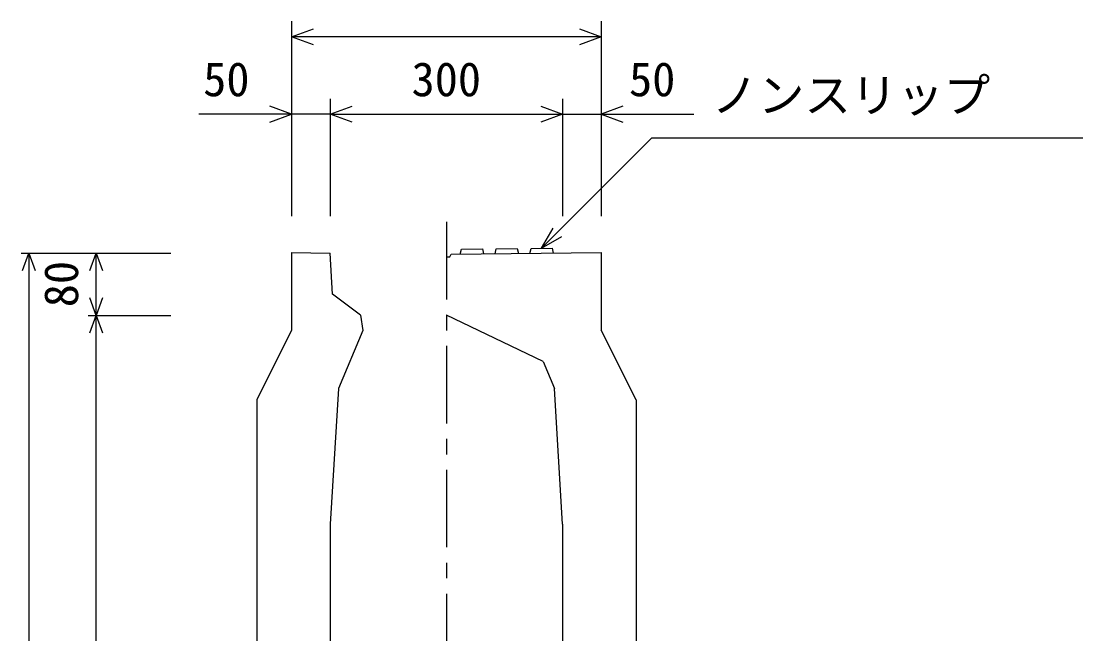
# Model space of a CAD drawing. Units: millimetres, scale not verified. Extents: x -16800 to 16800, y -5940 to 5940.
# Drawn here: x 4101 to 5472, y -713 to 78 of the extents above; entities that cross this region are included whole.
import ezdxf
from ezdxf.enums import TextEntityAlignment as Align

# ---------------------------------------------------------------- set-up
doc = ezdxf.new("R2010")
doc.units = ezdxf.units.MM
doc.header["$LTSCALE"] = 20
doc.linetypes.add('CHAIN1', pattern=[8, 5, -1, 1, -1])
for name, color, linetype, lineweight in [('0-0_DIM', 7, 'Continuous', 25), ('0-2_HATCH', 6, 'Continuous', 25), ('0-5_OUTLINE', 3, 'Continuous', 25)]:
    doc.layers.add(name, color=color, linetype=linetype, lineweight=lineweight)
doc.styles.add('ＭＳ ゴシック', font='')
doc.styles.get('ＭＳ ゴシック').set_extended_font_data('MS Gothic')

msp = doc.modelspace()

# ---------------------------------------------------------------- linework, layer by layer
at = {"layer": '0-0_DIM'}
for p, q in [((4450, 77.83), (4450, -173.91)), ((4850, 77.83), (4850, -173.91)), ((4850, 57.83), (4450, 57.83)), ((4500, -22.17), (4500, -173.91)), ((4800, -22.17), (4800, -173.91)), ((4450, -42.17), (4330.34, -42.17)), ((4500, -42.17), (4450, -42.17)), ((4500, -42.17), (4800, -42.17)), ((4800, -42.17), (4850, -42.17)), ((4850, -42.17), (4969.66, -42.17)), ((4772.95, -215.19), (4915.16, -72.97)), ((5472.05, -72.97), (4915.16, -72.97)), ((4772.95, -215.19), (4787.95, -189.21)), ((4772.95, -215.19), (4798.93, -200.19)), ((4100.8, -221.38), (4294.13, -221.38)), ((4110.8, -221.38), (4110.8, -1351.38)), ((4197.46, -301.88), (4197.46, -221.38)), ((4187.46, -301.88), (4294.13, -301.88)), ((4197.46, -1301.38), (4197.46, -301.88))]:
    msp.add_line(p, q, dxfattribs=at)
at = {"layer": '0-0_DIM', "linetype": 'CHAIN1'}
msp.add_line((4650, -181.24), (4650, -1656.54), dxfattribs=at)
at = {"layer": '0-0_DIM'}
for points in [[(4478.23, 47.57), (4450.04, 57.83), (4478.23, 68.09)], [(4821.85, 68.09), (4850.04, 57.83), (4821.85, 47.57)], [(4421.81, -52.43), (4450, -42.17), (4421.81, -31.91)], [(4528.19, -52.43), (4500, -42.17), (4528.19, -31.91)], [(4771.88, -31.91), (4800.08, -42.17), (4771.88, -52.43)], [(4878.12, -31.91), (4849.92, -42.17), (4878.12, -52.43)], [(4102.59, -243.93), (4110.8, -221.38), (4119.01, -243.93)], [(4189.26, -243.93), (4197.46, -221.38), (4205.67, -243.93)], [(4205.67, -279.33), (4197.46, -301.88), (4189.26, -279.33)], [(4189.26, -324.43), (4197.46, -301.88), (4205.67, -324.43)]]:
    msp.add_lwpolyline(points, dxfattribs=at)
at = {"layer": '0-2_HATCH'}
for p, q in [((4713, -222.3), (4714.5, -215.78)), ((4758, -221.84), (4759.5, -215.32))]:
    msp.add_line(p, q, dxfattribs=at)
for points in [[(4668, -222.76), (4669.45, -216.24), (4696.45, -215.97), (4698, -222.45)], [(4714.45, -215.78), (4741.45, -215.51), (4743, -221.99)], [(4759.45, -215.32), (4786.45, -215.05), (4788, -221.53)]]:
    msp.add_lwpolyline(points, dxfattribs=at)
at = {"layer": '0-5_OUTLINE'}
for p, q in [((4450, -220.88), (4450, -320.88)), ((4450, -220.88), (4500, -221.38)), ((4656, -222.82), (4850, -220.88)), ((4850, -220.88), (4850, -320.88)), ((4539, -301.38), (4542, -321.38)), ((4774.8, -361.38), (4650, -301.38)), ((4450, -320.88), (4405, -410.88)), ((4542, -321.38), (4510.5, -396.38)), ((4895, -410.88), (4850, -320.88)), ((4774.8, -361.38), (4789.5, -396.38)), ((4510.5, -396.38), (4500, -571.38)), ((4800, -571.38), (4789.5, -396.38)), ((4405, -410.88), (4405, -1351.38)), ((4895, -410.88), (4895, -1351.38)), ((4500, -571.38), (4500, -1351.38)), ((4800, -571.38), (4800, -1351.38))]:
    msp.add_line(p, q, dxfattribs=at)
for points in [[(4539, -301.38), (4503, -274.25), (4500, -221.38)], [(4650, -226.08), (4654.5, -226.08), (4656, -222.82)]]:
    msp.add_lwpolyline(points, dxfattribs=at)

# ---------------------------------------------------------------- texts
at = {"layer": '0-0_DIM', "style": 'ＭＳ ゴシック'}
for s, p in [('50', (4335.81, -32.17)), ('300', (4605, -32.17)), ('50', (4885.91, -32.17)), ('ノンスリップ', (4992.47, -52.79))]:
    msp.add_text(s, height=43.99, dxfattribs=at).set_placement(p, align=Align.BOTTOM_LEFT)
msp.add_text('80', height=43.99, rotation=90, dxfattribs=at).set_placement((4187.46, -291.38), align=Align.BOTTOM_LEFT)

doc.saveas('drawing.dxf')
